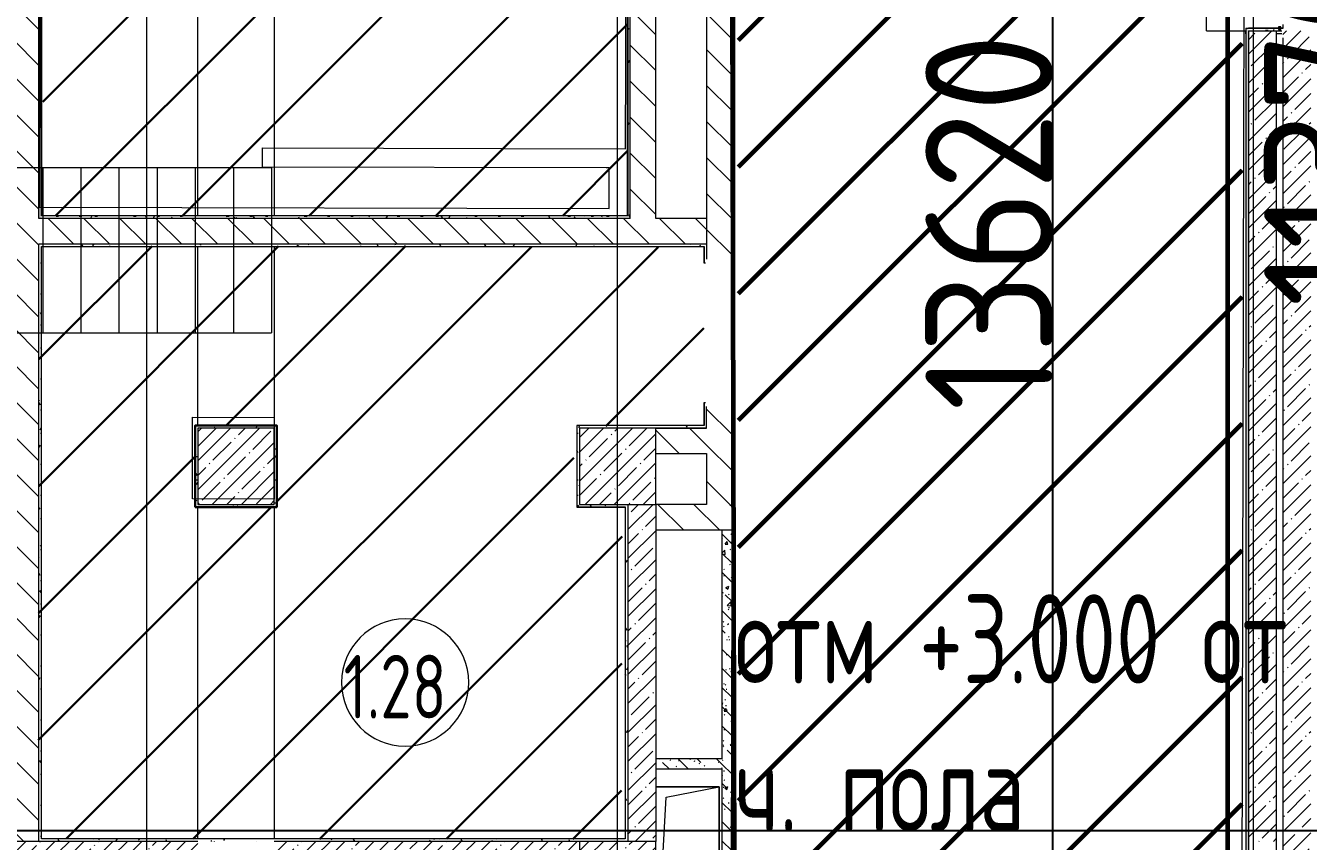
# Model space of a CAD drawing. Header units: millimetres. Extents: x -213911 to 415037, y -3642 to 107391.
# Drawn here: x 28721 to 38806, y 15064 to 21480 of the extents above; entities that cross this region are included whole.
import ezdxf

# ---------------------------------------------------------------- set-up
doc = ezdxf.new("R2010")
doc.units = ezdxf.units.MM
for name, color, linetype, lineweight in [('2)CF1', 5, 'Continuous', 30), ('5.5) Перег WD5', 3, 'Continuous', 40), ('7.2)Грильято', 3, 'Continuous', 50), ('7.4) Одноур. пот. с утеплителем.', 6, 'Continuous', 50), ('7.5) Окраска потолка с инж комм.', 140, 'Continuous', 60), ('7.5.1) Окраска опуска черная', 140, 'Continuous', 60), ('A-AREA-BNDY', 7, 'Continuous', 5), ('A-AREA-IDEN', 7, 'Continuous', 9), ('A-FLOR', 7, 'Continuous', 9), ('A-GENM', 7, 'Continuous', 9), ('A-WALL', 7, 'Continuous', 5), ('I-WALL', 7, 'Continuous', 5), ('S-COLS', 7, 'Continuous', 9), ('S-COLS-1', 7, 'Continuous', 5), ('S-STRS-MBND', 7, 'Continuous', 9), ('Оси', 7, 'Continuous', 9)]:
    doc.layers.add(name, color=color, linetype=linetype, lineweight=lineweight)
doc.layers.add('A-WALL-1', color=9, linetype='Continuous', lineweight=5, true_color=0x808080)
doc.layers.add('A-WALL-FNSH-1', color=9, linetype='Continuous', lineweight=5, true_color=0x808080)
doc.styles.add('ISOCPEUR_1', font='isocpeur.ttf', dxfattribs={"height": 350})
doc.styles.add('ISOCPEUR_4', font='isocpeur.ttf', dxfattribs={"width": 0.9, "height": 1000})
doc.styles.add('СПДС', font='ГОСТ тип А.ttf', dxfattribs={"width": 0.9})
doc.dimstyles.new('ISO-2_0_0_9К_Средний_округл2', dxfattribs={"dimscale": 304.8, "dimtxt": 199.196235, "dimasz": 0.492126, "dimexe": 0.393701, "dimexo": 0, "dimgap": 0, "dimtad": 1, "dimdec": 0, "dimrnd": 10, "dimzin": 0, "dimdsep": 46, "dimtxsty": 'ISOCPEUR_1', "dimblk1": 'OBLIQUE', "dimblk2": 'OBLIQUE', "dimsah": 1, "dimcen": 0.09, "dimdle": 0.393701, "dimazin": 0, "dimtfac": 1, "dimtdec": 4, "dimtix": 1, "dimtmove": 0, "dimatfit": 3, "dimfxl": 1, "dimtvp": 1, "dimtolj": 1, "dimtzin": 0, "dimarcsym": 2})
doc.dimstyles.new('ISO-2_0_0_9К_Средний_округл2_1', dxfattribs={"dimscale": 304.8, "dimtxt": 995.981176, "dimasz": 2.46063, "dimexe": 1.968504, "dimexo": 0, "dimgap": 0, "dimtad": 1, "dimdec": 0, "dimrnd": 10, "dimzin": 0, "dimdsep": 46, "dimtxsty": 'ISOCPEUR_4', "dimblk1": 'OBLIQUE', "dimblk2": 'OBLIQUE', "dimsah": 1, "dimcen": 0.09, "dimdle": 1.968504, "dimazin": 0, "dimtfac": 1, "dimtdec": 4, "dimtix": 1, "dimtmove": 0, "dimatfit": 3, "dimfxl": 1, "dimtvp": 1, "dimtolj": 1, "dimtzin": 0, "dimarcsym": 2})
pattern_1 = [(135, (64.7, -136.06), (-141.4214, -141.4214), [])]
pattern_2 = [(45, (64.7, -136.06), (-114.04925, 114.04925), []), (45, (178.75, -136.06), (-114.04925, 114.04925), [201.612, -40.322, 6.706, -33.617])]
pattern_3 = [(135, (64.7, -136.06), (-150.8683, -150.8683), [213.36, -35.56, 7.112, -35.56]), (135, (64.7, 14.71), (-150.8683, -150.8683), []), (50, (64.7, -136.06), (255.0577, -22.3145), [26.67, -293.37]), (355, (64.7, -136.06), (-49.3404, 267.4791), [21.336, -234.696]), (100.451, (85.96, -137.92), (205.7195, 245.1636), [22.666, -249.326]), (46.184, (64.7, -64.94), (379.511, -58.86), [40.005, -440.055]), (96.636, (96.33, -69.85), (332.3634, 346.399), [33.999, -373.989]), (351.184, (64.7, -64.94), (332.367, 346.3953), [32.004, -352.044]), (21, (100.26, -82.72), (212.2602, -143.1711), [26.67, -293.37]), (326, (100.26, -82.72), (86.5224, 257.8632), [21.336, -234.696]), (71.451, (117.95, -94.65), (298.784, 114.6901), [22.666, -249.326]), (37.5, (64.7, -136.06), (4.32385, 118.3775), [6.706, -225.146, 6.706, -231.546, -235.585]), (37.5, (64.7, -136.06), (4.32385, 118.3775), [-470.103, 6.706, -228.879]), (7.5, (64.7, -136.06), (93.5476, 140.2533), [6.706, -129.134, 6.706, -219.812, -89.789]), (7.5, (64.7, -136.06), (93.5476, 140.2533), [-362.356, 6.706, -83.083]), (327.5, (-14.6, -136.06), (189.82734, -8.02019), [6.706, -82.194, 6.706, -270.662, -368.046]), (327.5, (-14.6, -136.06), (189.82734, -8.02019), [-366.268, 6.706, -361.34]), (317.5, (-50.16, -136.06), (207.38114, 35.59764), [6.706, -108.864, 6.706, -177.495, -261.366]), (317.5, (-50.16, -136.06), (207.38114, 35.59764), [-299.771, 6.706, -254.66])]
pattern_4 = [(0, (64.7, -136.06), (243.84, 60.96), [20.117, -162.763, 20.117, -162.763, -975.36]), (0, (64.7, -136.06), (243.84, 60.96), [-365.76, 20.117, -345.643, 20.117, -162.763, -426.72]), (0, (64.7, -136.06), (243.84, 60.96), [-914.4, 20.117, -101.803, 20.117, -284.683]), (120, (156.14, -105.58), (-174.71291, 180.691634), [20.117, -162.763, 20.117, -162.763, -975.36]), (120, (156.14, -105.58), (-174.71291, 180.691634), [-365.76, 20.117, -345.643, 20.117, -162.763, -426.72]), (120, (156.14, -105.58), (-174.71291, 180.691634), [-914.4, 20.117, -101.803, 20.117, -284.683]), (240, (186.62, 16.34), (-69.12709, -241.651634), [20.117, -162.763, 20.117, -162.763, -975.36]), (240, (186.62, 16.34), (-69.12709, -241.651634), [-365.76, 20.117, -345.643, 20.117, -162.763, -426.72]), (240, (186.62, 16.34), (-69.12709, -241.651634), [-914.4, 20.117, -101.803, 20.117, -284.683])]

# ---------------------------------------------------------------- blocks, each defined once
blk = doc.blocks.new('BSC_Колонна _Прямоугольная - 600х600-V55-Объем проектирования 1 этажа')
at = {"layer": 'S-COLS-1'}
h = blk.add_hatch(dxfattribs=at)
h.set_pattern_fill('FP_81', color=256, style=0, pattern_type=2)
h.set_pattern_definition([(45, (-33310, -18150), (-114.04925, 114.04925), []), (45, (-33195.95, -18150), (-114.04925, 114.04925), [201.613, -40.323, 6.706, -33.617])])
h.paths.add_polyline_path([(-300, -300), (300, -300), (300, 300), (-300, 300), (-300, -138)])
for p, q in [((300, 300), (-300, 300)), ((-300, 300), (-300, -300)), ((300, -300), (300, 300)), ((-300, -300), (300, -300))]:
    blk.add_line(p, q, dxfattribs=at)
blk = doc.blocks.new('BSC_Колонна _Прямоугольная - 600х600-V68-Объем проектирования 1 этажа')
at = {"layer": 'S-COLS-1'}
h = blk.add_hatch(dxfattribs=at)
h.set_pattern_fill('FP_90', color=256, style=0, pattern_type=2)
h.set_pattern_definition([(45, (-33310, -14900), (-114.04925, 114.04925), []), (45, (-33195.95, -14900), (-114.04925, 114.04925), [201.613, -40.323, 6.706, -33.617])])
h.paths.add_polyline_path([(300, -300), (300, 300), (-300, 300), (-300, -300), (-100, -300)])
for p, q in [((300, 300), (-300, 300)), ((-300, 300), (-300, -300)), ((300, -300), (300, 300)), ((-300, -300), (300, -300))]:
    blk.add_line(p, q, dxfattribs=at)
blk = doc.blocks.new('BSC_Колонна _Прямоугольная - 600х600-23728797-Объем проектирования 1 этажа')
at = {"layer": 'S-COLS-1'}
h = blk.add_hatch(dxfattribs=at)
h.set_pattern_fill('FP_147', color=256, style=0, pattern_type=2)
h.set_pattern_definition([(45, (-30310, -18150), (-114.04925, 114.04925), []), (45, (-30195.95, -18150), (-114.04925, 114.04925), [201.613, -40.323, 6.706, -33.617])])
h.paths.add_polyline_path([(212, -300), (300, -300), (300, 300), (-300, 300), (-300, -300)])
for p, q in [((300, 300), (-300, 300)), ((-300, 300), (-300, -300)), ((300, -300), (300, 300)), ((-300, -300), (300, -300))]:
    blk.add_line(p, q, dxfattribs=at)
blk = doc.blocks.new('GM_Отверстие прямоугольное _в плите_ - Отверстие-21959735-Объем проектирования 1 этажа')
at = {"layer": 'A-GENM'}
for p, q in [((-250, 750), (250, 750)), ((250, 750), (-250, 750)), ((-167, 667), (250, 750)), ((250, 750), (250, -750)), ((250, -750), (250, 750)), ((-250, -742), (-167, 667)), ((250, -750), (-250, -750)), ((-250, -750), (250, -750))]:
    blk.add_line(p, q, dxfattribs=at)
for start, end in [(360, 180), (180, 360)]:
    blk.add_arc((0, 0), 2.5, start, end, dxfattribs=at)
blk = doc.blocks.new('BSC_Колонна _Прямоугольная - 600х600-V278-Объем проектирования 1 этажа')
at = {"layer": 'S-COLS-1'}
for p, q in [((300, 300), (-300, 300)), ((-300, 300), (-300, -300)), ((300, -300), (300, 300)), ((-300, -300), (300, -300))]:
    blk.add_line(p, q, dxfattribs=at)
blk = doc.blocks.new('Марка_Помещения - Номер-25198446-Объем проектирования 1 этажа')
at = {"layer": 'A-AREA-IDEN'}
for start, end in [(360, 180), (180, 360)]:
    blk.add_arc((0, 0), 2.5, start, end, dxfattribs=at)
blk = doc.blocks.new('_Oblique')
at = {"color": 0, "linetype": 'ByBlock', "lineweight": -2}
blk.add_line((-0.5, -0.5), (0.5, 0.5), dxfattribs=at)
blk = doc.blocks.new('*D2001')
at = {"layer": '5.5) Перег WD5', "color": 0, "lineweight": -2, "transparency": 16777216}
for p, q in [((6825, 15128), (6825, 15270)), ((7162, 14839), (7162, 15270)), ((6705, 15150), (7162, 15150)), ((7162, 15150), (62461, 15150))]:
    blk.add_line(p, q, dxfattribs=at)
at = {"layer": 'Defpoints', "color": 0, "transparency": 16777216}
for p in [(6825, 15128), (7162, 15150), (7162, 14839)]:
    blk.add_point(p, dxfattribs=at)
at = {"layer": '5.5) Перег WD5', "color": 0, "lineweight": -2, "transparency": 16777216, "xscale": 304.8, "yscale": 304.8, "zscale": 304.8, "rotation": 180}
blk.add_blockref('_Oblique', (6825, 15150), dxfattribs=at)
at = {"layer": '5.5) Перег WD5', "color": 0, "lineweight": -2, "transparency": 16777216, "xscale": 304.8, "yscale": 304.8, "zscale": 304.8}
blk.add_blockref('_Oblique', (7162, 15150), dxfattribs=at)
at = {"layer": '5.5) Перег WD5', "color": 0, "lineweight": 25, "transparency": 16777216, "insert": (61871, 15616), "char_height": 350, "width": 478.07, "attachment_point": 1, "line_spacing_factor": 1.149209, "style": 'ISOCPEUR_1'}
blk.add_mtext('\\A1;340', dxfattribs=at)
blk = doc.blocks.new('*D2164')
at = {"layer": '7.4) Одноур. пот. с утеплителем.', "color": 0, "lineweight": -2, "transparency": 16777216}
for p, q in [((36795, 27344), (36795, 12524)), ((42845, 26744), (36195, 26744)), ((45996, 13124), (36195, 13124))]:
    blk.add_line(p, q, dxfattribs=at)
at = {"layer": 'Defpoints', "color": 0, "transparency": 16777216}
for p in [(42845, 26744), (36795, 13124), (45996, 13124)]:
    blk.add_point(p, dxfattribs=at)
at = {"layer": '7.4) Одноур. пот. с утеплителем.', "color": 0, "lineweight": -2, "transparency": 16777216, "xscale": 750, "yscale": 750, "zscale": 750}
for p, rotation in [((36795, 26744), 90), ((36795, 13124), 270)]:
    blk.add_blockref('_Oblique', p, dxfattribs=dict(at, rotation=rotation))
at = {"layer": '7.4) Одноур. пот. с утеплителем.', "color": 0, "lineweight": 25, "transparency": 16777216, "insert": (36295, 19934), "char_height": 1000, "attachment_point": 5, "rotation": 90, "style": 'ISOCPEUR_4'}
blk.add_mtext('\\A1;13620', dxfattribs=at)
blk = doc.blocks.new('*D2165')
at = {"layer": '7.4) Одноур. пот. с утеплителем.', "color": 0, "lineweight": -2, "transparency": 16777216}
for p, q in [((39458, 14372), (39458, 26944)), ((42465, 26344), (38858, 26344)), ((42466, 14972), (38858, 14972))]:
    blk.add_line(p, q, dxfattribs=at)
at = {"layer": 'Defpoints', "color": 0, "transparency": 16777216}
for p in [(39458, 26344), (42465, 26344), (42466, 14972)]:
    blk.add_point(p, dxfattribs=at)
at = {"layer": '7.4) Одноур. пот. с утеплителем.', "color": 0, "lineweight": -2, "transparency": 16777216, "xscale": 750, "yscale": 750, "zscale": 750}
for p, rotation in [((39458, 26344), 90), ((39458, 14972), 270)]:
    blk.add_blockref('_Oblique', p, dxfattribs=dict(at, rotation=rotation))
at = {"layer": '7.4) Одноур. пот. с утеплителем.', "color": 0, "lineweight": 25, "transparency": 16777216, "insert": (38958, 20658), "char_height": 1000, "attachment_point": 5, "rotation": 90, "style": 'ISOCPEUR_4'}
blk.add_mtext('\\A1;11370', dxfattribs=at)

msp = doc.modelspace()

# ---------------------------------------------------------------- hatches: boundary and pattern name
at = {"layer": '2)CF1'}
h = msp.add_hatch(dxfattribs=at)
h.set_pattern_fill('ANSI31', color=256, scale=222)
h.paths.add_polyline_path([(32553.2, 22484.9), (30695.7, 22484.9), (30695.7, 21842.9), (30053.7, 21842.9), (30053.7, 21908), (30041.5, 21908), (30042.8, 22484.9), (28854.7, 22484.9), (28854.7, 19984.9), (32553.2, 19984.9)])
h.paths.add_polyline_path([(33433.7, 25092.9), (32554.2, 25092.9), (32554.2, 19984.9), (33453.7, 19984.9), (33453.7, 21842.9), (33053.7, 21842.9), (33053.7, 22484.9), (33433.7, 22484.9)])
h = msp.add_hatch(dxfattribs=at)
h.set_pattern_fill('ANSI31', color=256, scale=222)
h.paths.add_polyline_path([(38286, 22866.6), (34324.8, 22866.9), (34324.8, 7769.3), (38286, 7768.9)])
h.paths.add_polyline_path([(38289.1, 10563.9), (38034.7, 10563.9), (38034.7, 11083.9), (38289.1, 11083.9)])
h = msp.add_hatch(dxfattribs=at)
h.set_pattern_fill('ANSI31', color=256, scale=222)
h.paths.add_polyline_path([(33032.5, 18330.4), (34051.1, 18329.7), (34054.4, 19737.7), (28827.8, 19748.2), (28817.2, 15087.6), (31077.2, 15082.3), (31076.8, 15084.9), (33405.3, 15079.5), (33411.4, 17687.5), (33031, 17688.4)])
h.paths.add_polyline_path([(30053.7, 17692.9), (30695.7, 17692.9), (30695.7, 18334.9), (30053.7, 18334.9)], flags=16)
at = {"layer": '7.5) Окраска потолка с инж комм.'}
h = msp.add_hatch(dxfattribs=at)
h.set_pattern_fill('ANSI31', color=256, scale=222)
h.paths.add_polyline_path([(38286, 22866.6), (34324.8, 22866.9), (34324.8, 7769.3), (38286, 7768.9)])
h.paths.add_polyline_path([(38289.1, 10563.9), (38034.7, 11083.9), (38289.1, 11083.9)], flags=16)
h.paths.add_polyline_path([(36691.9, 14863.9), (38301.9, 14863.9), (38301.9, 10093.9), (36691.9, 10093.9)])
at = {"layer": 'I-WALL'}
h = msp.add_hatch(dxfattribs=at)
h.set_pattern_fill('FP_23', color=256, style=0, pattern_type=2)
h.set_pattern_definition(pattern_1)
h.paths.add_polyline_path([(28824.7, 15063.9), (28824.7, 26363.9), (28624.7, 26363.9), (28624.8, 15063.9)])
h = msp.add_hatch(dxfattribs=at)
h.set_pattern_fill('FP_191', color=256, style=0, pattern_type=2)
h.set_pattern_definition(pattern_4)
h.paths.add_polyline_path([(28844.7, 19963.9), (28844.7, 26342.9), (28824.7, 26343.9), (28824.7, 19963.9), (28831.7, 19963.9)])
h = msp.add_hatch(dxfattribs=at)
h.set_pattern_fill('FP_23', color=256, style=0, pattern_type=2)
h.set_pattern_definition(pattern_1)
h.paths.add_polyline_path([(34194.7, 17713.9), (34274.7, 17713.9), (34274.7, 18513.9), (34074.7, 18513.9), (34074.7, 17713.9)])
h.paths.add_polyline_path([(34074.7, 19613.9), (34274.7, 19613.9), (34274.7, 23263.9), (34074.7, 23263.9), (34074.7, 19639.5)])
h = msp.add_hatch(dxfattribs=at)
h.set_pattern_fill('FP_1', color=256, style=0, pattern_type=2)
h.set_pattern_definition(pattern_2)
h.paths.add_polyline_path([(38554.7, 15063.9), (38554.7, 21439.2), (38334.7, 21439.2), (38334.7, 15063.9)])
h.paths.add_polyline_path([(38334.7, 22839.2), (38554.7, 22839.2), (38554.7, 23263.9), (38334.7, 23263.9), (38334.7, 22867.9)])
h = msp.add_hatch(dxfattribs=at)
h.set_pattern_fill('FP_1', color=256, style=0, pattern_type=2)
h.set_pattern_definition(pattern_2)
h.paths.add_polyline_path([(38824.7, 10313.9), (38822.6, 11988.9), (38604.7, 11988.9), (38604.7, 10313.9)])
h.paths.add_polyline_path([(38604.7, 13388.9), (38824.7, 13388.9), (38824.7, 21439.2), (38604.7, 21439.2), (38604.7, 14696.4)])
h.paths.add_polyline_path([(38744.7, 22839.2), (38824.7, 22839.2), (38824.7, 23284.2), (38604.7, 23284.2), (38604.7, 22839.2)])
h = msp.add_hatch(dxfattribs=at)
h.set_pattern_fill('FP_191', color=256, style=0, pattern_type=2)
h.set_pattern_definition(pattern_4)
h.paths.add_polyline_path([(34274.7, 13623.9), (34294.7, 13623.9), (34294.7, 18513.9), (34282.7, 18513.9), (34282.7, 18483.9), (34274.7, 18483.9), (34274.7, 13636.6)])
h.paths.add_polyline_path([(34282.7, 19613.9), (34294.7, 19613.9), (34294.7, 22866.9), (34274.7, 22867.9), (34274.9, 19643.9), (34282.7, 19643.9)])
h = msp.add_hatch(dxfattribs=at)
h.set_pattern_fill('FP_191', color=256, style=0, pattern_type=2)
h.set_pattern_definition(pattern_4)
h.paths.add_polyline_path([(33474.7, 19983.9), (33474.7, 21863.9), (33454.7, 21863.9), (33454.7, 19984.9), (33473.1, 19984)])
h = msp.add_hatch(dxfattribs=at)
h.set_pattern_fill('FP_23', color=256, style=0, pattern_type=2)
h.set_pattern_definition(pattern_1)
h.paths.add_polyline_path([(33674.7, 19963.9), (33674.7, 21863.9), (33474.7, 21863.9), (33474.7, 19963.9)])
h = msp.add_hatch(dxfattribs=at)
h.set_pattern_fill('FP_191', color=256, style=0, pattern_type=2)
h.set_pattern_definition(pattern_4)
h.paths.add_polyline_path([(38334.7, 11083.9), (38334, 11933.9), (38326.7, 11933.9), (38326.7, 11963.9), (38314.7, 11963.9), (38314.7, 11084.9)])
h.paths.add_polyline_path([(38326.7, 13413.9), (38326.7, 13443.9), (38334.7, 13443.9), (38334.7, 21459.2), (38314.7, 21459.2), (38314.7, 13413.9)])
h = msp.add_hatch(dxfattribs=at)
h.set_pattern_fill('FP_191', color=256, style=0, pattern_type=2)
h.set_pattern_definition(pattern_4)
h.paths.add_polyline_path([(38334.7, 21439.2), (38596.7, 21439.9), (38596.7, 21454.2), (38604.7, 21454.2), (38604.7, 21459.2), (38334.7, 21459.2), (38334.7, 21453)])
h = msp.add_hatch(dxfattribs=at)
h.set_pattern_fill('FP_191', color=256, style=0, pattern_type=2)
h.set_pattern_definition(pattern_4)
h.paths.add_polyline_path([(30054.7, 19963.9), (33474.7, 19963.9), (33474.7, 19983.9), (28845.7, 19983.9), (28844.8, 19963.9)])
h = msp.add_hatch(dxfattribs=at)
h.set_pattern_fill('FP_23', color=256, style=0, pattern_type=2)
h.set_pattern_definition(pattern_1)
h.paths.add_polyline_path([(33454.7, 19763.9), (34074.7, 19763.9), (34074.7, 19963.9), (28824.7, 19963.9), (28824.7, 19763.9), (32750.9, 19763.9)])
h = msp.add_hatch(dxfattribs=at)
h.set_pattern_fill('FP_191', color=256, style=0, pattern_type=2)
h.set_pattern_definition(pattern_4)
h.paths.add_polyline_path([(28824.7, 15083.9), (28844.7, 15084.9), (28844.7, 19763.9), (28824.7, 19763.9), (28824.7, 16816.4)])
h = msp.add_hatch(dxfattribs=at)
h.set_pattern_fill('FP_191', color=256, style=0, pattern_type=2)
h.set_pattern_definition(pattern_4)
h.paths.add_polyline_path([(34074.7, 19763.9), (28844.7, 19763.9), (28845.7, 19743.9), (34054.7, 19744.9), (34056.8, 19746.9)])
h.paths.add_polyline_path([(34054.7, 19743.9), (34074.7, 19743.9), (34074.7, 19763.9)])
h = msp.add_hatch(dxfattribs=at)
h.set_pattern_fill('FP_191', color=256, style=0, pattern_type=2)
h.set_pattern_definition(pattern_4)
h.paths.add_polyline_path([(30071.9, 18313.9), (30674.7, 18313.9), (30674.7, 18333.9), (30054.7, 18333.9), (30054.7, 18313.9)])
h = msp.add_hatch(dxfattribs=at)
h.set_pattern_fill('FP_191', color=256, style=0, pattern_type=2)
h.set_pattern_definition(pattern_4)
h.paths.add_polyline_path([(30074.7, 17693.9), (30074.7, 18313.9), (30054.7, 18313.3), (30054.7, 17693.9)])
h = msp.add_hatch(dxfattribs=at)
h.set_pattern_fill('FP_191', color=256, style=0, pattern_type=2)
h.set_pattern_definition(pattern_4)
h.paths.add_polyline_path([(30674.7, 17713.9), (30694.7, 17713.9), (30694.7, 18333.9), (30674.7, 18333.9), (30674.7, 18313.9)])
h = msp.add_hatch(dxfattribs=at)
h.set_pattern_fill('FP_191', color=256, style=0, pattern_type=2)
h.set_pattern_definition(pattern_4)
h.paths.add_polyline_path([(33054.7, 18313.9), (34054.7, 18313.9), (34053.7, 18333.9), (33054.7, 18333.9)])
h = msp.add_hatch(dxfattribs=at)
h.set_pattern_fill('FP_191', color=256, style=0, pattern_type=2)
h.set_pattern_definition(pattern_4)
h.paths.add_polyline_path([(33074.7, 17693.9), (33074.7, 18313.9), (33054.7, 18313.5), (33054.7, 17693.9)])
h = msp.add_hatch(dxfattribs=at)
h.set_pattern_fill('FP_23', color=256, style=0, pattern_type=2)
h.set_pattern_definition(pattern_1)
h.paths.add_polyline_path([(34054.7, 18113.9), (34074.7, 18113.9), (34074.7, 18313.9), (33674.7, 18313.9), (33674.7, 18113.9)])
h = msp.add_hatch(dxfattribs=at)
h.set_pattern_fill('FP_191', color=256, style=0, pattern_type=2)
h.set_pattern_definition(pattern_4)
h.paths.add_polyline_path([(30694.7, 17693.9), (30694.7, 17713.9), (30074.7, 17713.9), (30074.7, 17693.9), (30687.8, 17693.9)])
h = msp.add_hatch(dxfattribs=at)
h.set_pattern_fill('FP_191', color=256, style=0, pattern_type=2)
h.set_pattern_definition(pattern_4)
h.paths.add_polyline_path([(33455.2, 17693.9), (33455.2, 17713.9), (33074.7, 17713.9), (33074.7, 17693.9), (33435.2, 17693.9)])
h = msp.add_hatch(dxfattribs=at)
h.set_pattern_fill('FP_191', color=256, style=0, pattern_type=2)
h.set_pattern_definition(pattern_4)
h.paths.add_polyline_path([(33435.2, 15083.9), (33455.2, 15083.9), (33455.2, 17693.9), (33435.2, 17692.9), (33435.2, 15633.9)])
h = msp.add_hatch(dxfattribs=at)
h.set_pattern_fill('FP_1', color=256, style=0, pattern_type=2)
h.set_pattern_definition(pattern_2)
h.paths.add_polyline_path([(33674.7, 15063.9), (33675.2, 15063.9), (33674.7, 17713.9), (33455.2, 17713.9), (33455.2, 15063.9)])
h = msp.add_hatch(dxfattribs=at)
h.set_pattern_fill('FP_23', color=256, style=0, pattern_type=2)
h.set_pattern_definition(pattern_1)
h.paths.add_polyline_path([(34274.7, 17513.9), (34274.7, 17713.9), (33675.2, 17713.9), (33675.2, 17513.9), (34194.7, 17513.9)])
h = msp.add_hatch(dxfattribs=at)
h.set_pattern_fill('FP_41', color=256, style=0, pattern_type=2)
h.set_pattern_definition(pattern_3)
h.paths.add_polyline_path([(34274.7, 13843.9), (34274.7, 17513.9), (34194.7, 17513.9), (34194.7, 13843.9)])
h = msp.add_hatch(dxfattribs=at)
h.set_pattern_fill('FP_41', color=256, style=0, pattern_type=2)
h.set_pattern_definition(pattern_3)
h.paths.add_polyline_path([(33675.2, 15633.9), (34194.7, 15633.9), (34194.7, 15713.9), (33675.2, 15713.9)])
h = msp.add_hatch(dxfattribs=at)
h.set_pattern_fill('FP_1', color=256, style=0, pattern_type=2)
h.set_pattern_definition(pattern_2)
h.paths.add_polyline_path([(30854.7, 14843.9), (33074.7, 14843.9), (33074.7, 15063.9), (30674.7, 15063.9), (30674.7, 14843.9), (30694.7, 14843.9)])
h.paths.add_polyline_path([(24503.2, 14843.9), (25874.7, 14843.9), (25874.7, 15063.9), (22574.7, 15063.9), (22574.7, 14843.9), (24498.7, 14843.9)])
h.paths.add_polyline_path([(30054.7, 14843.9), (30074.7, 14843.9), (30074.7, 15063.9), (26474.7, 15063.9), (26474.7, 14843.9), (28844.7, 14843.9)])
h = msp.add_hatch(dxfattribs=at)
h.set_pattern_fill('FP_191', color=256, style=0, pattern_type=2)
h.set_pattern_definition(pattern_4)
h.paths.add_polyline_path([(33435.2, 15063.9), (33455.2, 15063.9), (33434.2, 15083.9), (28824.7, 15083.9), (28824.7, 15063.9), (33074.7, 15063.9)])
h.paths.add_polyline_path([(33455.2, 15063.9), (33455.2, 15083.9), (33435.2, 15083.9)])

# ---------------------------------------------------------------- linework, layer by layer
at = {"layer": '2)CF1'}
msp.add_lwpolyline([(30053.7, 17692.9), (30695.7, 17692.9), (30695.7, 18334.9), (30053.7, 18334.9)], close=True, dxfattribs=at)
at = {"layer": '7.5) Окраска потолка с инж комм.'}
for p, q in [((34295.7, 13622.9), (34274.7, 22867.9)), ((38169.7, 22839.2), (38169.7, 14863.9))]:
    msp.add_line(p, q, dxfattribs=at)
at = {"layer": '7.5.1) Окраска опуска черная'}
for p, q in [((34295.7, 13622.9), (34274.7, 22867.9)), ((38169.7, 22839.2), (38169.7, 14863.9))]:
    msp.add_line(p, q, dxfattribs=at)
at = {"layer": 'A-AREA-BNDY', "flags": 128}
for points in [[(32552.4, 26782.1), (31973.9, 26783.5), (30873.9, 26786.1), (30694.9, 26786.5), (30693.7, 26267.5), (28843.7, 26271.8), (28829.1, 20052.9), (33308.1, 20042.3), (33308.9, 20361.3), (33285.4, 20361.4), (30583.9, 20367.7), (30584.2, 20517.7), (33438.2, 20511), (33441.5, 21900), (33041.5, 21901), (33043, 22543), (33423, 22542.1), (33429.1, 25150.1), (32548.6, 25152.1)], [(28087.4, 10813.1), (28066.4, 10813.1), (28059.5, 7854.6), (30229.5, 7849.5), (30229.4, 7811.5), (32729.4, 7805.7), (32729.5, 7843.7), (38538.5, 7830), (38544.9, 10588), (37994.9, 10589.3), (37996.2, 11131.3), (38276.2, 11130.7), (38303.9, 22912.6), (37674.4, 22914.1), (37531.9, 22914.4), (37044.9, 22915.6), (37044.9, 22916.6), (35244.9, 22920.8), (35244.9, 22919.8), (34757.9, 22920.9), (34615.4, 22921.3), (34285.9, 22922.1), (34264.2, 13678.1), (28094.2, 13692.6)], [(30033.3, 18400), (30675.3, 18398.5), (30673.7, 17756.5), (30031.7, 17758)]]:
    msp.add_lwpolyline(points, close=True, dxfattribs=at)
at = {"layer": 'A-FLOR'}
for p, q in [((28844.7, 19983.9), (28844.7, 26342.9)), ((34294.7, 18603.9), (34294.7, 22866.9)), ((38004.7, 21439.2), (38004.7, 22839.2)), ((30074.7, 19983.9), (30074.7, 21843.9)), ((30674.7, 21843.9), (30674.7, 19983.9)), ((33454.7, 21843.9), (33454.7, 19984.9)), ((38604.7, 21489.2), (38604.7, 21459.2)), ((38004.7, 21439.2), (38314.7, 21439.2)), ((38314.7, 21414.2), (38314.7, 13338.9)), ((38596.7, 21414.2), (38554.7, 21414.2)), ((33454.7, 19983.9), (28845.7, 19983.9)), ((28844.7, 15084.9), (28844.7, 19743.9)), ((28845.7, 19743.9), (34053.7, 19743.9)), ((30074.7, 18333.9), (30074.7, 19743.9)), ((30674.7, 19743.9), (30674.7, 18333.9)), ((34054.7, 19743.9), (34054.7, 19613.9)), ((34282.7, 19613.9), (34294.7, 19613.9)), ((34294.7, 13623.9), (34294.7, 18563.9)), ((34054.7, 18513.9), (34054.7, 18333.9)), ((34294.7, 18513.9), (34282.7, 18513.9)), ((30694.7, 18333.9), (30054.7, 18333.9)), ((30054.7, 18333.9), (30054.7, 17693.9)), ((30694.7, 17693.9), (30694.7, 18333.9)), ((34053.7, 18333.9), (33054.7, 18333.9)), ((33054.7, 18333.9), (33054.7, 17693.9)), ((30054.7, 17693.9), (30694.7, 17693.9)), ((30074.7, 15083.9), (30074.7, 17693.9)), ((30674.7, 17693.9), (30674.7, 15083.9)), ((33054.7, 17693.9), (33435.2, 17693.9)), ((33435.2, 17692.9), (33435.2, 15083.9)), ((33434.2, 15083.9), (28844.7, 15083.9))]:
    msp.add_line(p, q, dxfattribs=at)
at = {"layer": 'A-WALL'}
for p, q in [((38314.7, 21459.2), (38604.7, 21459.2)), ((33454.7, 19984.9), (33454.7, 19983.9)), ((28844.7, 19743.9), (34054.7, 19743.9)), ((33435.2, 17693.9), (33435.2, 17692.9)), ((34194.7, 17513.9), (34274.7, 17513.9)), ((28844.7, 15083.9), (28844.7, 15084.9)), ((33435.2, 15083.9), (33434.2, 15083.9))]:
    msp.add_line(p, q, dxfattribs=at)
at = {"layer": 'A-WALL-1'}
for p, q in [((28824.7, 19963.9), (28824.7, 26363.9)), ((34074.7, 23263.9), (34074.7, 19643.9)), ((34274.7, 23263.9), (34274.7, 19643.9)), ((33474.7, 19963.9), (33474.7, 21863.9)), ((33674.7, 19963.9), (33674.7, 21863.9)), ((38314.7, 21459.2), (38314.7, 21439.2)), ((38334.7, 21439.2), (38334.7, 13443.9)), ((38334.7, 21439.2), (38596.7, 21439.2)), ((38554.7, 13443.9), (38554.7, 21439.2)), ((38604.7, 21454.2), (38604.7, 21459.2)), ((38604.7, 21384.2), (38604.7, 13388.9)), ((28845.7, 19983.9), (28844.7, 19983.9)), ((33474.7, 19963.9), (28824.7, 19963.9)), ((34074.7, 19963.9), (33674.7, 19963.9)), ((28824.7, 15063.9), (28824.7, 19763.9)), ((28824.7, 19763.9), (34074.7, 19763.9)), ((34054.7, 19613.9), (34066.7, 19613.9)), ((34066.7, 18513.9), (34054.7, 18513.9)), ((34074.7, 18313.9), (34074.7, 18483.9)), ((34274.7, 13643.9), (34274.7, 18483.9)), ((34074.7, 18313.9), (33674.7, 18313.9)), ((33674.7, 18313.9), (34074.7, 18313.9)), ((34054.7, 18333.9), (34053.7, 18333.9)), ((33674.7, 18113.9), (34074.7, 18113.9)), ((34074.7, 18113.9), (34074.7, 17713.9)), ((30054.7, 17693.9), (30054.7, 17693.9)), ((33455.2, 17713.9), (33455.2, 15063.9)), ((34074.7, 17713.9), (33675.2, 17713.9)), ((33675.2, 17713.9), (33675.2, 15063.9)), ((33675.2, 17513.9), (34194.7, 17513.9)), ((34194.7, 17513.9), (34194.7, 15713.9)), ((34194.7, 15713.9), (33675.2, 15713.9)), ((33675.2, 15633.9), (34194.7, 15633.9)), ((34194.7, 15633.9), (34194.7, 13843.9)), ((30074.7, 15063.9), (26474.7, 15063.9)), ((33074.7, 15063.9), (30674.7, 15063.9))]:
    msp.add_line(p, q, dxfattribs=at)
at = {"layer": 'A-WALL-FNSH-1'}
for p, q in [((28845.7, 26342.9), (28845.7, 19983.9)), ((34295.7, 19613.9), (34295.7, 22866.9)), ((33453.7, 19984.9), (33453.7, 21843.9)), ((38313.7, 21439.2), (38313.7, 13388.9)), ((38314.7, 21414.2), (38314.7, 21439.2)), ((38604.7, 21460.2), (38334.7, 21460.2)), ((38334.7, 21460.2), (38334.7, 21459.2)), ((38589.7, 21470.2), (38569.7, 21470.2)), ((38569.7, 21470.2), (38569.7, 21450.2)), ((38569.7, 21450.2), (38589.7, 21450.2)), ((38589.7, 21450.2), (38589.7, 21470.2)), ((38604.7, 21459.2), (38604.7, 21460.2)), ((33453.7, 19984.9), (28845.7, 19984.9)), ((28845.7, 15084.9), (28845.7, 19742.9)), ((28845.7, 19742.9), (34053.7, 19742.9)), ((34053.7, 19742.9), (34053.7, 19613.9)), ((34053.7, 19613.9), (34054.7, 19613.9)), ((34294.7, 19613.9), (34295.7, 19613.9)), ((34053.7, 18513.9), (34053.7, 18333.9)), ((34054.7, 18513.9), (34053.7, 18513.9)), ((34295.7, 18513.9), (34294.7, 18513.9)), ((34295.7, 13622.9), (34295.7, 18513.9)), ((30695.7, 18334.9), (30053.7, 18334.9)), ((30053.7, 18334.9), (30053.7, 17692.9)), ((30695.7, 17692.9), (30695.7, 18334.9)), ((34053.7, 18334.9), (33053.7, 18334.9)), ((33053.7, 18334.9), (33053.7, 17692.9)), ((30053.7, 17692.9), (30695.7, 17692.9)), ((33053.7, 17692.9), (33434.2, 17692.9)), ((33434.2, 17692.9), (33434.2, 15084.9)), ((33434.2, 15084.9), (28845.7, 15084.9))]:
    msp.add_line(p, q, dxfattribs=at)
at = {"layer": 'S-STRS-MBND'}
for p, q in [((24226.1, 20363.9), (30654.7, 20363.9)), ((28854.7, 20363.9), (28854.7, 19063.9)), ((28854.7, 20363.9), (28854.7, 19063.9)), ((29154.7, 20363.9), (29154.7, 19063.9)), ((29154.7, 20363.9), (29154.7, 19063.9)), ((29454.7, 20363.9), (29454.7, 19063.9)), ((29454.7, 20363.9), (29454.7, 19063.9)), ((29754.7, 20363.9), (29754.7, 19063.9)), ((29754.7, 20363.9), (29754.7, 19063.9)), ((30054.7, 20363.9), (30054.7, 19063.9)), ((30054.7, 20363.9), (30054.7, 19063.9)), ((30354.7, 20363.9), (30354.7, 19063.9)), ((30354.7, 20363.9), (30354.7, 19063.9)), ((30654.7, 20363.9), (30654.7, 19063.9)), ((24357.8, 19063.9), (30654.7, 19063.9))]:
    msp.add_line(p, q, dxfattribs=at)
at = {"layer": 'Оси'}
for points in [[(29674.7, -2042.3), (29674.7, 2957.7), (29674.7, 22262), (29674.7, 27262)], [(33374.7, -2042.3), (33374.7, 2957.7), (33374.7, 22262), (33374.7, 27262)], [(38374.7, -2042.3), (38374.7, 2957.7), (38374.7, 18641.7), (38374.7, 23641.7)]]:
    msp.add_lwpolyline(points, dxfattribs=at)

# ---------------------------------------------------------------- block references
at = {"layer": 'A-AREA-IDEN', "xscale": 199.9999999999999, "yscale": 199.9999999999999, "zscale": 199.9999999999999}
msp.add_blockref('Марка_Помещения - Номер-25198446-Объем проектирования 1 этажа', (31704.2, 16313.6), dxfattribs=at)
at = {"layer": 'A-GENM'}
msp.add_blockref('GM_Отверстие прямоугольное _в плите_ - Отверстие-21959735-Объем проектирования 1 этажа', (33924.7, 14743.9), dxfattribs=at)
at = {"layer": 'S-COLS'}
for name, p in [('BSC_Колонна _Прямоугольная - 600х600-23728797-Объем проектирования 1 этажа', (30374.7, 18013.9)), ('BSC_Колонна _Прямоугольная - 600х600-V278-Объем проектирования 1 этажа', (30374.7, 18013.9)), ('BSC_Колонна _Прямоугольная - 600х600-V55-Объем проектирования 1 этажа', (33374.7, 18013.9)), ('BSC_Колонна _Прямоугольная - 600х600-V68-Объем проектирования 1 этажа', (33374.7, 14763.9))]:
    msp.add_blockref(name, p, dxfattribs=at)

# ---------------------------------------------------------------- texts
at = {"layer": '7.2)Грильято', "color": 18, "true_color": 0x000000, "insert": (34295.7, 17006.5), "char_height": 700, "width": 4751.546, "attachment_point": 1, "style": 'СПДС'}
msp.add_mtext('отм +3.000 от ч. пола', dxfattribs=at)
at = {"layer": 'A-AREA-IDEN', "insert": (31220.4, 16530.7), "char_height": 500, "width": 1212.151, "attachment_point": 1, "style": 'СПДС'}
msp.add_mtext('1.28', dxfattribs=at)

# ---------------------------------------------------------------- dimensions: what is measured, and where the dimension line sits
at = {"layer": '5.5) Перег WD5', "color": 18, "lineweight": 25, "true_color": 0x000000}
dim = msp.add_linear_dim(base=(7162.2018714, 15149.6492175), p1=(6824.7018714, 15127.7574188), p2=(7162.2018714, 14838.9378314), dimstyle='ISO-2_0_0_9К_Средний_округл2', override={"dimasz": 1, "dimpost": '<>', "dimtxsty": 'ISOCPEUR_1', "dimfxl": 444.21054}, dxfattribs=at)
dim.commit()
dim.dimension.update_dxf_attribs({"geometry": '*D2001', "text_midpoint": (62110.5131011, 15149.6492175), "dimtype": 160})
at = {"layer": '7.4) Одноур. пот. с утеплителем.', "color": 18, "lineweight": 25, "true_color": 0x000000}
for base, p1, p2, picture, middle in [((36794.8, 13124.5), (42845.2, 26743.9), (45995.7, 13124.5), '*D2164', (36294.8, 19934.2)), ((39458.5, 26343.9), (42465.7, 14971.9), (42464.7, 26343.9), '*D2165', (38958.5, 20657.9))]:
    dim = msp.add_linear_dim(base=base, p1=p1, p2=p2, angle=90, dimstyle='ISO-2_0_0_9К_Средний_округл2_1', override={"dimpost": '<>'}, dxfattribs=at)
    dim.commit()
    dim.dimension.update_dxf_attribs({"geometry": picture, "text_midpoint": middle})

doc.saveas('drawing.dxf')
